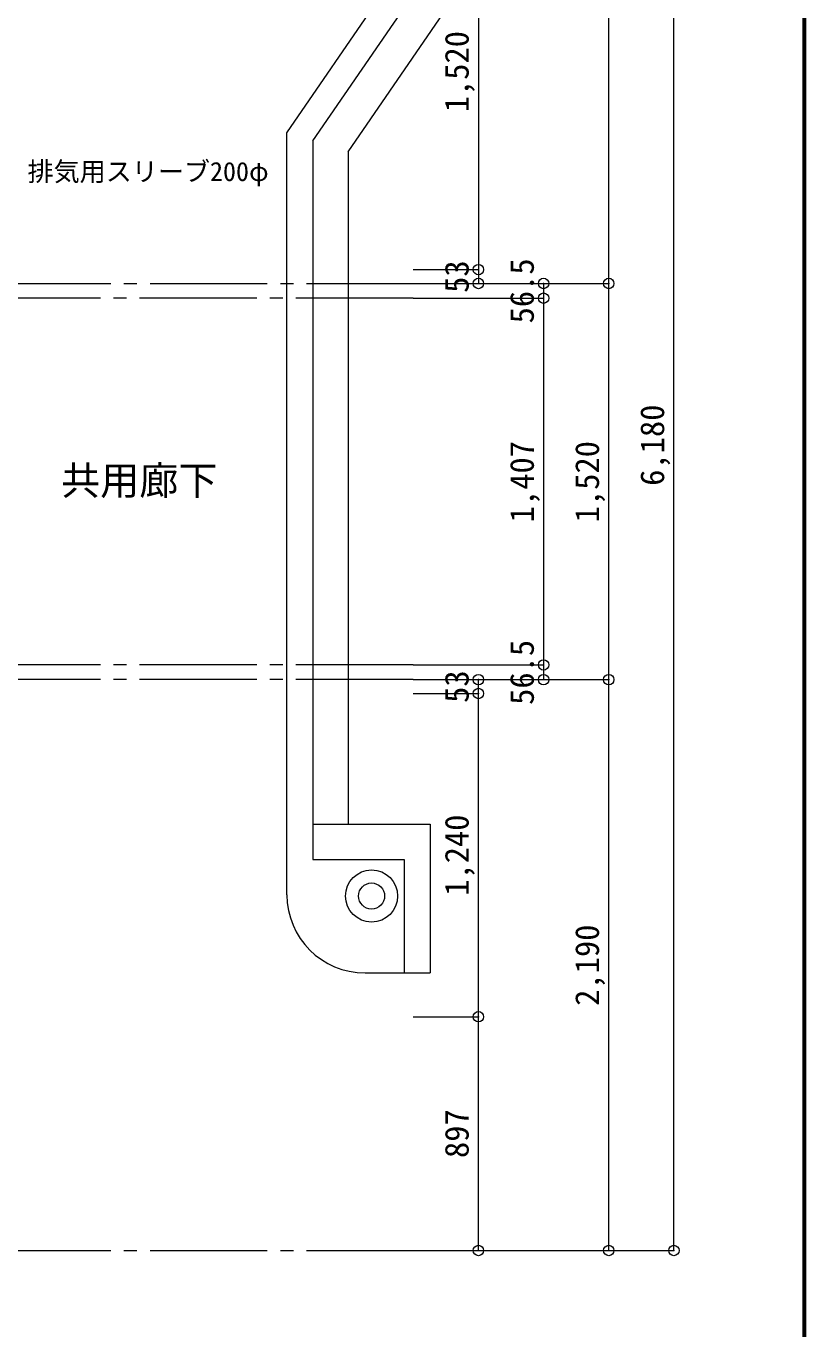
# Model space of a CAD drawing. Units: millimetres at full size, sheet at 1:50. Extents: x -9674 to 9699, y -6794 to 6791.
# Drawn here: x 6707 to 9699, y -3239 to 1759 of the extents above; entities that cross this region are included whole.
import ezdxf
from ezdxf.enums import TextEntityAlignment as Align

# ---------------------------------------------------------------- set-up
doc = ezdxf.new("R2010")
doc.units = ezdxf.units.MM
doc.header["$LTSCALE"] = 50
doc.header["$PDMODE"] = 32
doc.header["$PDSIZE"] = 40
doc.linetypes.add('CHAIN2', pattern=[12, 9, -1, 1, -1])
for name, color, linetype, lineweight in [('0-0_図面枠', 7, 'Continuous', 9), ('1-0_芯', 7, 'CHAIN2', 9), ('1-6_ﾊﾞﾙｺﾆｰ・階段', 4, 'Continuous', 9), ('1-A_文字', 7, 'Continuous', 9), ('1-B_寸法', 7, 'Continuous', 9)]:
    doc.layers.add(name, color=color, linetype=linetype, lineweight=lineweight)
doc.styles.add('ＭＳ ゴシック', font='')
doc.styles.get('ＭＳ ゴシック').set_extended_font_data('MS Gothic')

msp = doc.modelspace()

# ---------------------------------------------------------------- linework, layer by layer
at = {"layer": '0-0_図面枠'}
for p, q in [((9688.35, -6783.35), (9688.35, 6780.85)), ((9690.11, -6785.11), (9690.11, 6782.61)), ((9691.87, -6786.88), (9691.87, 6784.38)), ((9693.64, 6786.14), (9693.64, -6788.64)), ((9695.4, -6790.4), (9695.4, 6787.9)), ((9697.16, -6792.16), (9697.16, 6789.66))]:
    msp.add_line(p, q, dxfattribs=at)
msp.add_lwpolyline([(9698.92, -6793.93), (9698.92, 6791.43), (-9673.92, 6791.43)], dxfattribs=at)
at = {"layer": '1-0_芯'}
for p, q in [((-8417.5, 771.87), (8192.5, 771.87)), ((8192.5, 715.37), (5322.5, 715.37)), ((8192.5, -691.63), (5322.5, -691.63)), ((8192.5, -748.13), (2022.5, -748.13)), ((-8417.5, -2938.13), (8192.5, -2938.13))]:
    msp.add_line(p, q, dxfattribs=at)
at = {"layer": '1-6_ﾊﾞﾙｺﾆｰ・階段'}
for p, q in [((7707.5, 1349.86), (8257.5, 2149.86)), ((7707.5, -1573.13), (7707.5, 1349.86)), ((8007.5, -1873.13), (8157.5, -1873.13))]:
    msp.add_line(p, q, dxfattribs=at)
at = {"layer": '1-6_ﾊﾞﾙｺﾆｰ・階段', "color": 7}
for p, q in [((7807.5, 1318.8), (8357.5, 2118.8)), ((7942.5, 1276.87), (8492.5, 2076.87)), ((7807.5, 1318.8), (7807.5, -1438.13)), ((7942.5, 1276.87), (7942.5, -1303.13))]:
    msp.add_line(p, q, dxfattribs=at)
at = {"layer": '1-6_ﾊﾞﾙｺﾆｰ・階段'}
msp.add_circle((8032.5, -1578.13), 100, dxfattribs=at)
at = {"layer": '1-6_ﾊﾞﾙｺﾆｰ・階段', "color": 7}
msp.add_circle((8032.5, -1578.13), 50, dxfattribs=at)
at = {"layer": '1-6_ﾊﾞﾙｺﾆｰ・階段'}
msp.add_arc((8007.5, -1573.13), 300, 180, 270, dxfattribs=at)
at = {"layer": '1-B_寸法'}
for p, q in [((8942.5, 771.87), (8942.5, 3241.87)), ((9192.5, -2938.13), (9192.5, 3241.87)), ((8442.5, 2344.87), (8442.5, 824.87)), ((8192.5, 824.87), (8442.5, 824.87)), ((8442.5, 824.87), (8442.5, 771.87)), ((8192.5, 771.87), (8942.5, 771.87)), ((8692.5, 771.87), (8692.5, 715.37)), ((8942.5, -748.13), (8942.5, 771.87)), ((8192.5, 715.37), (8692.5, 715.37)), ((8192.5, -691.63), (8692.5, -691.63)), ((8192.5, -748.13), (8942.5, -748.13)), ((8442.5, -801.13), (8442.5, -748.13)), ((8942.5, -2938.13), (8942.5, -748.13)), ((8192.5, -801.13), (8442.5, -801.13)), ((8442.5, -2041.13), (8442.5, -801.13)), ((7807.5, -953.13), (7807.5, -1053.13)), ((7807.5, -1303.13), (8257.5, -1303.13)), ((8257.5, -1303.13), (8257.5, -1873.13)), ((7807.5, -1438.13), (8157.5, -1438.13)), ((8157.5, -1438.13), (8157.5, -1873.13)), ((8157.5, -1873.13), (8257.5, -1873.13)), ((8192.5, -2041.13), (8442.5, -2041.13)), ((8442.5, -2938.13), (8442.5, -2041.13)), ((8192.5, -2938.13), (9192.5, -2938.13))]:
    msp.add_line(p, q, dxfattribs=at)
msp.add_lwpolyline([(8692.5, 715.37), (8692.5, -691.63), (8692.5, -748.13)], dxfattribs=at)
at = {"layer": '1-B_寸法', "color": 3}
for p in [(8442.5, 824.87), (8442.5, 771.87), (8692.5, 771.87), (8942.5, 771.87), (8692.5, 715.37), (8692.5, -691.63), (8442.5, -748.13), (8692.5, -748.13), (8942.5, -748.13), (8442.5, -801.13), (8442.5, -2041.13), (8442.5, -2938.13), (8942.5, -2938.13), (9192.5, -2938.13)]:
    msp.add_point(p, dxfattribs=at)

# ---------------------------------------------------------------- texts
at = {"layer": '1-A_文字', "style": 'ＭＳ ゴシック'}
for s, height, p in [('排気用スリーブ200φ', 73.31, (6712.58, 1142.8)), ('共用廊下', 110, (6841.24, -71.78))]:
    msp.add_text(s, height=height, dxfattribs=at).set_placement(p, align=Align.BOTTOM_LEFT)
at = {"layer": '1-B_寸法', "style": 'ＭＳ ゴシック'}
for s, p in [('1,520', (8432.5, 1428.62)), ('53', (8432.5, 735.87)), ('56.5', (8682.5, 618.62)), ('6,180', (9182.5, -4.38)), ('1,407', (8682.5, -144.38)), ('1,520', (8932.5, -144.38)), ('56.5', (8682.5, -844.88)), ('53', (8432.5, -837.13)), ('1,240', (8432.5, -1577.38)), ('2,190', (8932.5, -1999.38)), ('897', (8432.5, -2583.38))]:
    msp.add_text(s, height=91.64, rotation=90, dxfattribs=at).set_placement(p, align=Align.BOTTOM_LEFT)

doc.saveas('drawing.dxf')
